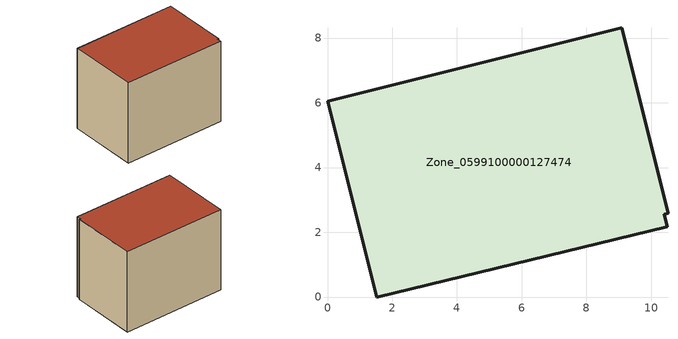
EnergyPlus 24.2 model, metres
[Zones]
Zone_0599100000127474
 floor ground (C_G): 10.52,2.58 10.4,2.55 10.49,2.17 1.52,0 0,6.05 9.08,8.31 z0
 wall outside (C_F): 10.52,2.58 9.08,8.31 0,6.05 1.52,0 10.49,2.17 10.4,2.55 10.52,2.58 z0:7.5
 roof outside (C_R): 10.4,2.55 10.52,2.58 9.08,8.31 0,6.05 1.52,0 10.49,2.17 z7.5
[BUILDING]
Pand.0599100000127474: North Axis=0; Terrain=City; Loads Convergence Tolerance Value=0.04; Temperature Convergence Tolerance Value=0.4; Solar Distribution=FullExterior; Maximum Number of Warmup Days=25; Minimum Number of Warmup Days=1
[Site:Location]
Rotterdam.The.Hague.AP_ZH_NLD Design_Conditions: Latitude=51.96; Longitude=4.45; Time Zone=1; Elevation=-4.5
[SITE:GROUNDTEMPERATURE:BUILDINGSURFACE]
18, 18, 18, 18, 18, 18, 18, 18, 18, 18, 18, 18
[MATERIAL] Thermal Absorptance=0.9; Solar Absorptance=0.7; Visible Absorptance=0.7
Name | Roughness | Thickness | Conductivity | Density | Specific Heat
G.TI.1965-1974 | MediumSmooth | 0.15 | 0.882353 | 540 | 1210
F.TI.1965-1974 | Rough | 0.3 | 0.697674 | 1920 | 840
R.TI.1965-1974 | MediumRough | 0.2 | 0.232558 | 1500 | 1000
[CONSTRUCTION]
C_G: G.TI.1965-1974
C_F: F.TI.1965-1974
C_R: R.TI.1965-1974
[ZONE]
Zone_0599100000127474: Type=1; Multiplier=1; Ceiling Height=Autocalculate; Volume=Autocalculate; Floor Area=autocalculate; Part of Total Floor Area=Yes
[ZONEINFILTRATION:DESIGNFLOWRATE]
Infil_Zone_0599100000127474: Zone or ZoneList or Space or SpaceList=Zone_0599100000127474; Schedule=AlwaysOn; Design Flow Rate Calculation Method=Flow/Area; Flow Rate per Floor Area=0.003; Constant Term Coefficient=1; Temperature Term Coefficient=0; Velocity Term Coefficient=0; Velocity Squared Term Coefficient=0
[HVACTEMPLATE:ZONE:IDEALLOADSAIRSYSTEM]
Zone_0599100000127474: Maximum Heating Supply Air Temperature=50; Minimum Cooling Supply Air Temperature=13; Maximum Heating Supply Air Humidity Ratio=0.0156; Minimum Cooling Supply Air Humidity Ratio=0.0077; Heating Limit=NoLimit; Cooling Limit=NoLimit; Dehumidification Control Type=ConstantSensibleHeatRatio; Cooling Sensible Heat Ratio=0.7; Dehumidification Setpoint=60; Humidification Control Type=None; Humidification Setpoint=30; Outdoor Air Method=None; Outdoor Air Flow Rate per Person=0.00944; Outdoor Air Flow Rate per Zone Floor Area=0; Outdoor Air Flow Rate per Zone=0; Demand Controlled Ventilation Type=None; Outdoor Air Economizer Type=NoEconomizer; Heat Recovery Type=None; Sensible Heat Recovery Effectiveness=0.7; Latent Heat Recovery Effectiveness=0.65
[ZONECONTROL:THERMOSTAT]
ThermostatControl_Zone_0599100000127474: Zone or ZoneList=Zone_0599100000127474; Control Type Schedule=DualSetpointControlType; Control 1=Thermostat_Zone_0599100000127474; Temperature Difference Between Cutout And Setpoint=0
[THERMOSTATSETPOINT:DUALSETPOINT]
Thermostat_Zone_0599100000127474: Heating Setpoint Temperature Schedule=HeatingSetpoint_Zone_0599100000127474; Cooling Setpoint Temperature Schedule=CoolingSetpoint_Zone_0599100000127474
[SCHEDULE:COMPACT]
HeatingSetpoint_Zone_0599100000127474: Through: 12/31, For: AllDays, Until: 24:00, 21
CoolingSetpoint_Zone_0599100000127474: Through: 12/31, For: AllDays, Until: 24:00, 24
DualSetpointControlType: Through: 12/31, For: AllDays, Until: 24:00, 4
AlwaysOn: Through: 12/31, For: AllDays, Until: 24:00, 1
